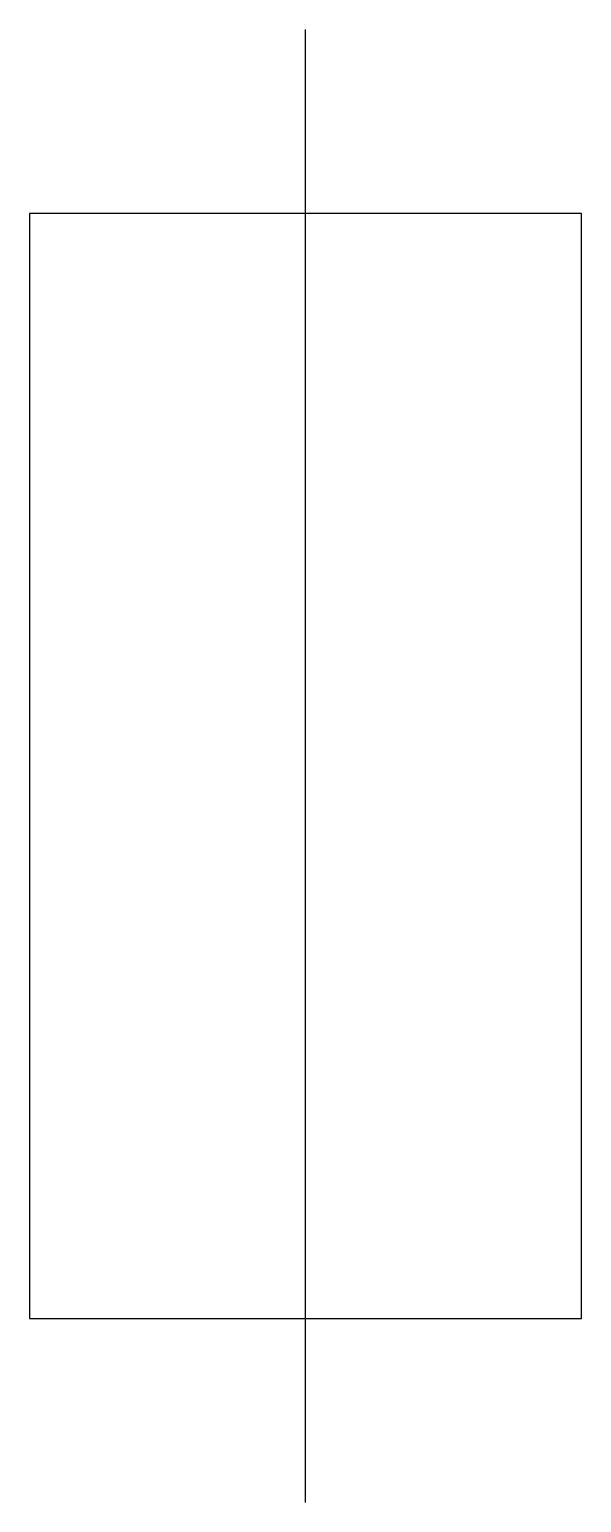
# Model space of a CAD drawing. Header units: millimetres. Extents: x 0 to 12, y -16 to 16.
import ezdxf

# ---------------------------------------------------------------- set-up
doc = ezdxf.new("R2010")
doc.units = ezdxf.units.MM
doc.layers.get('0').update_dxf_attribs({"lineweight": 25, "true_color": 0xffffff})

msp = doc.modelspace()

# ---------------------------------------------------------------- linework, layer by layer
for p, q in [((6, -16), (6, 16)), ((12, 12), (0, 12)), ((0, 12), (0, -12)), ((12, -12), (12, 12)), ((0, -12), (12, -12))]:
    msp.add_line(p, q)

doc.saveas('drawing.dxf')
